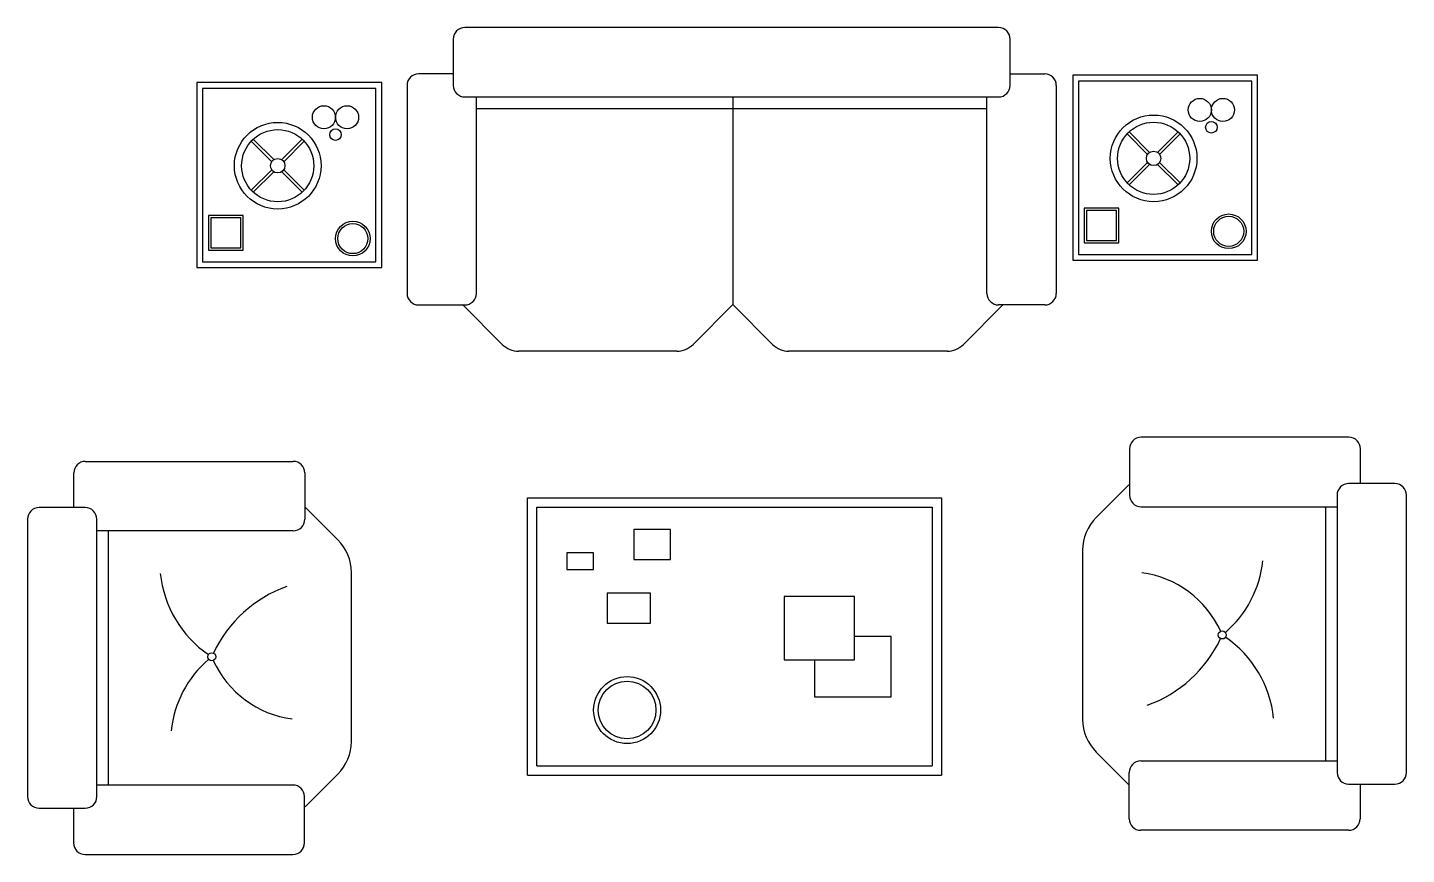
# Model space of a CAD drawing. Extents: x 58.71 to 61.69, y 190.33 to 192.12.
import ezdxf

# ---------------------------------------------------------------- set-up
doc = ezdxf.new("R2010")
doc.units = 0
doc.layers.get('0').update_dxf_attribs({"linetype": 'CONTINUOUS'})

msp = doc.modelspace()

# ---------------------------------------------------------------- linework, layer by layer
for p, q in [((60.8085, 192.1152), (59.6535, 192.1152)), ((59.6285, 192.0902), (59.6285, 192.0152)), ((60.8335, 192.0152), (60.8335, 192.0902)), ((59.0736, 191.9962), (59.0736, 191.5962)), ((59.4736, 191.9962), (59.0736, 191.9962)), ((59.4736, 191.5962), (59.4736, 191.9962)), ((59.6285, 192.0152), (59.5535, 192.0152)), ((59.6285, 192.0152), (59.6285, 191.9902)), ((60.8335, 191.9902), (60.8335, 192.0152)), ((60.8335, 192.0152), (60.9085, 192.0152)), ((60.9691, 192.012), (60.9691, 191.612)), ((61.3691, 192.012), (60.9691, 192.012)), ((60.9816, 191.9995), (60.9816, 191.6245)), ((61.3566, 191.9995), (60.9816, 191.9995)), ((61.3566, 191.6245), (61.3566, 191.9995)), ((61.3691, 191.612), (61.3691, 192.012)), ((59.0861, 191.9837), (59.0861, 191.6087)), ((59.4611, 191.9837), (59.0861, 191.9837)), ((59.4611, 191.6087), (59.4611, 191.9837)), ((59.5285, 191.9902), (59.5285, 191.5402)), ((59.6535, 191.9652), (60.8085, 191.9652)), ((59.6785, 191.5402), (59.6785, 191.9652)), ((60.2335, 191.9652), (60.2335, 191.5159)), ((60.7835, 191.5402), (60.7835, 191.9652)), ((60.9335, 191.9902), (60.9335, 191.5402)), ((59.6785, 191.9402), (60.7835, 191.9402)), ((59.24, 191.8295), (59.1956, 191.8739)), ((59.3016, 191.8739), (59.2572, 191.8295)), ((61.1311, 191.8409), (61.0867, 191.8852)), ((61.1355, 191.8453), (61.0911, 191.8897)), ((61.1971, 191.8897), (61.1527, 191.8453)), ((61.2015, 191.8852), (61.1572, 191.8409)), ((59.2356, 191.8251), (59.1912, 191.8694)), ((59.306, 191.8694), (59.2616, 191.8251)), ((61.1311, 191.8236), (61.0867, 191.7793)), ((61.1355, 191.8192), (61.0911, 191.7748)), ((61.1971, 191.7748), (61.1527, 191.8192)), ((61.2015, 191.7793), (61.1572, 191.8236)), ((59.2356, 191.8078), (59.1912, 191.7635)), ((59.24, 191.8034), (59.1956, 191.759)), ((59.3016, 191.759), (59.2572, 191.8034)), ((59.306, 191.7635), (59.2616, 191.8078)), ((60.9941, 191.7245), (60.9941, 191.6495)), ((61.0691, 191.7245), (60.9941, 191.7245)), ((61.0691, 191.6495), (61.0691, 191.7245)), ((59.0986, 191.7087), (59.0986, 191.6337)), ((59.1736, 191.7087), (59.0986, 191.7087)), ((59.1036, 191.7037), (59.1036, 191.6387)), ((59.1686, 191.7037), (59.1036, 191.7037)), ((59.1686, 191.6387), (59.1686, 191.7037)), ((59.1736, 191.6337), (59.1736, 191.7087)), ((60.9991, 191.7195), (60.9991, 191.6545)), ((61.0641, 191.7195), (60.9991, 191.7195)), ((61.0641, 191.6545), (61.0641, 191.7195)), ((59.0986, 191.6337), (59.1736, 191.6337)), ((59.1036, 191.6387), (59.1686, 191.6387)), ((60.9941, 191.6495), (61.0691, 191.6495)), ((60.9991, 191.6545), (61.0641, 191.6545)), ((59.0861, 191.6087), (59.4611, 191.6087)), ((60.9691, 191.612), (61.3691, 191.612)), ((60.9816, 191.6245), (61.3566, 191.6245)), ((59.0736, 191.5962), (59.4736, 191.5962)), ((59.5535, 191.5152), (59.6535, 191.5152)), ((59.6485, 191.5159), (59.7346, 191.4298)), ((60.2335, 191.5159), (60.1474, 191.4298)), ((60.2335, 191.5159), (60.3196, 191.4298)), ((60.8185, 191.5159), (60.7324, 191.4298)), ((60.9085, 191.5152), (60.8085, 191.5152)), ((60.1121, 191.4152), (59.7699, 191.4152)), ((60.6971, 191.4152), (60.3549, 191.4152)), ((61.5669, 191.2289), (61.1169, 191.2289)), ((61.0919, 191.2039), (61.0919, 191.1228)), ((61.5919, 191.1289), (61.5919, 191.2039)), ((58.8322, 191.1768), (59.2822, 191.1768)), ((58.8072, 191.0768), (58.8072, 191.1518)), ((59.3072, 191.1518), (59.3072, 191.0789)), ((61.0905, 191.1261), (61.0198, 191.0554)), ((61.5923, 191.1288), (61.5662, 191.1288)), ((61.6662, 191.1287), (61.5923, 191.1288)), ((59.789, 191.0981), (60.6849, 191.0981)), ((59.789, 190.4981), (59.789, 191.0981)), ((60.6849, 191.0981), (60.6849, 190.4981)), ((61.0919, 191.1228), (61.0919, 191.1039)), ((61.5412, 191.1038), (61.5412, 190.5039)), ((61.6912, 190.5039), (61.6912, 191.1037)), ((58.8072, 191.0768), (58.7322, 191.0768)), ((58.8322, 191.0768), (58.8072, 191.0768)), ((59.3072, 191.0789), (59.3072, 191.0518)), ((59.3072, 191.0789), (59.3786, 191.0074)), ((59.809, 191.0781), (60.6649, 191.0781)), ((59.809, 190.518), (59.809, 191.0781)), ((60.6649, 191.0781), (60.6649, 190.518)), ((61.1169, 191.0789), (61.5419, 191.0789)), ((61.5162, 191.0789), (61.5162, 190.5289)), ((58.7072, 191.0518), (58.7072, 190.4519)), ((58.8572, 190.4518), (58.8572, 191.0518)), ((59.2822, 191.0268), (58.8572, 191.0268)), ((58.8822, 190.4768), (58.8822, 191.0268)), ((60.0988, 191.0295), (60.0192, 191.0295)), ((60.0192, 191.0295), (60.0192, 190.9644)), ((60.0988, 190.9644), (60.0988, 191.0295)), ((59.9323, 190.9789), (59.8745, 190.9789)), ((59.8745, 190.9789), (59.8745, 190.9427)), ((59.9323, 190.9427), (59.9323, 190.9789)), ((60.9905, 190.9846), (60.9905, 190.6189)), ((60.0192, 190.9644), (60.0988, 190.9644)), ((59.4079, 190.571), (59.4079, 190.9367)), ((59.8745, 190.9427), (59.9323, 190.9427)), ((59.9613, 190.8921), (59.9613, 190.827)), ((60.0554, 190.8921), (59.9613, 190.8921)), ((60.0554, 190.827), (60.0554, 190.8921)), ((60.4968, 190.8849), (60.3448, 190.8849)), ((60.3448, 190.8849), (60.3448, 190.7475)), ((60.4968, 190.7475), (60.4968, 190.8849)), ((59.9613, 190.827), (60.0554, 190.827)), ((60.5764, 190.7981), (60.4968, 190.7981)), ((60.5764, 190.6679), (60.5764, 190.7981)), ((60.3448, 190.7475), (60.4968, 190.7475)), ((60.4099, 190.7475), (60.4099, 190.6679)), ((60.4099, 190.6679), (60.5764, 190.6679)), ((61.0912, 190.4768), (61.0198, 190.5482)), ((61.1162, 190.5289), (61.5412, 190.5289)), ((59.3079, 190.4296), (59.3786, 190.5003)), ((59.809, 190.518), (60.6649, 190.518)), ((61.0912, 190.4768), (61.0912, 190.5039)), ((59.2815, 190.4768), (58.8565, 190.4768)), ((59.789, 190.4981), (60.6849, 190.4981)), ((61.0912, 190.4039), (61.0912, 190.4768)), ((61.5662, 190.4789), (61.5912, 190.4789)), ((61.5912, 190.4789), (61.5912, 190.4039)), ((61.5912, 190.4789), (61.6662, 190.4789)), ((59.3065, 190.4328), (59.3065, 190.4518)), ((58.7322, 190.4269), (58.8062, 190.4268)), ((58.8062, 190.4268), (58.8322, 190.4268)), ((58.8065, 190.4268), (58.8065, 190.3518)), ((59.3065, 190.3518), (59.3065, 190.4328)), ((61.5662, 190.3789), (61.1162, 190.3789)), ((58.8315, 190.3268), (59.2815, 190.3268))]:
    msp.add_line(p, q)
for centre, radius in [((61.2441, 191.937), 0.025), ((61.2941, 191.937), 0.025), ((59.3486, 191.9212), 0.025), ((59.3986, 191.9212), 0.025), ((59.2486, 191.8164), 0.0937), ((61.1441, 191.8323), 0.0937), ((61.1441, 191.8323), 0.0781), ((61.2691, 191.8995), 0.0125), ((59.2486, 191.8164), 0.0781), ((59.3736, 191.8837), 0.0125), ((61.1441, 191.8323), 0.0156), ((59.2486, 191.8164), 0.0156), ((59.4111, 191.6587), 0.0375), ((61.3066, 191.6745), 0.0375), ((61.3066, 191.6745), 0.0325), ((59.4111, 191.6587), 0.0325), ((61.2927, 190.8014), 0.00869), ((59.1057, 190.7542), 0.00869), ((60.0047, 190.639), 0.0724), ((60.0047, 190.639), 0.0624)]:
    msp.add_circle(centre, radius)
for centre, radius, start, end in [((59.6535, 192.0902), 0.025, 90, 180), ((60.8085, 192.0902), 0.025, 0, 90), ((59.5535, 191.9902), 0.025, 90, 180), ((60.9085, 191.9902), 0.025, 0, 90), ((59.6535, 191.9902), 0.025, 180, 270), ((60.8085, 191.9902), 0.025, 270, 0), ((59.5535, 191.5402), 0.025, 180, 270), ((59.6535, 191.5402), 0.025, 270, 0), ((60.8085, 191.5402), 0.025, 180, 270), ((60.9085, 191.5402), 0.025, 270, 0), ((59.7699, 191.4652), 0.05, 225, 270), ((60.1121, 191.4652), 0.05, 270, 315), ((60.3549, 191.4652), 0.05, 225, 270), ((60.6971, 191.4652), 0.05, 270, 315), ((61.1169, 191.2039), 0.025, 90, 180), ((61.5669, 191.2039), 0.025, 0, 90), ((58.8322, 191.1518), 0.025, 90, 180), ((59.2822, 191.1518), 0.025, 0, 90), ((61.5662, 191.1038), 0.025, 89.9416, 180), ((61.6662, 191.1037), 0.025, 0, 89.9416), ((61.1169, 191.1039), 0.025, 180, 270), ((58.7322, 191.0518), 0.025, 90, 180), ((58.8322, 191.0518), 0.025, 0, 90), ((59.2822, 191.0518), 0.025, 270, 0), ((61.0905, 190.9846), 0.1, 135, 180), ((59.3079, 190.9367), 0.1, 360, 45), ((61.148, 190.9844), 0.2333, 310.4666, 354.4205), ((59.2369, 190.9596), 0.2437, 185.926, 235.385), ((61.0897, 190.7185), 0.2193, 24.493, 82.4577), ((59.364, 190.6413), 0.2819, 109.8911, 154.6281), ((61.0344, 190.9143), 0.2819, 289.8911, 334.6281), ((61.1615, 190.596), 0.2437, 5.926, 55.385), ((59.2504, 190.5712), 0.2333, 130.4666, 174.4205), ((59.3087, 190.8372), 0.2193, 204.493, 262.4577), ((61.0905, 190.6189), 0.1, 180, 225), ((59.3079, 190.571), 0.1, 315, 360), ((61.1162, 190.5039), 0.025, 90, 180), ((61.5662, 190.5039), 0.025, 180, 270), ((61.6662, 190.5039), 0.025, 270, 0), ((59.2815, 190.4518), 0.025, 0, 90), ((58.7322, 190.4519), 0.025, 180, 269.9416), ((58.8322, 190.4518), 0.025, 269.9416, 0), ((61.1162, 190.4039), 0.025, 180, 270), ((61.5662, 190.4039), 0.025, 270, 0), ((58.8315, 190.3518), 0.025, 180, 270), ((59.2815, 190.3518), 0.025, 270, 0)]:
    msp.add_arc(centre, radius, start, end)

doc.saveas('drawing.dxf')
